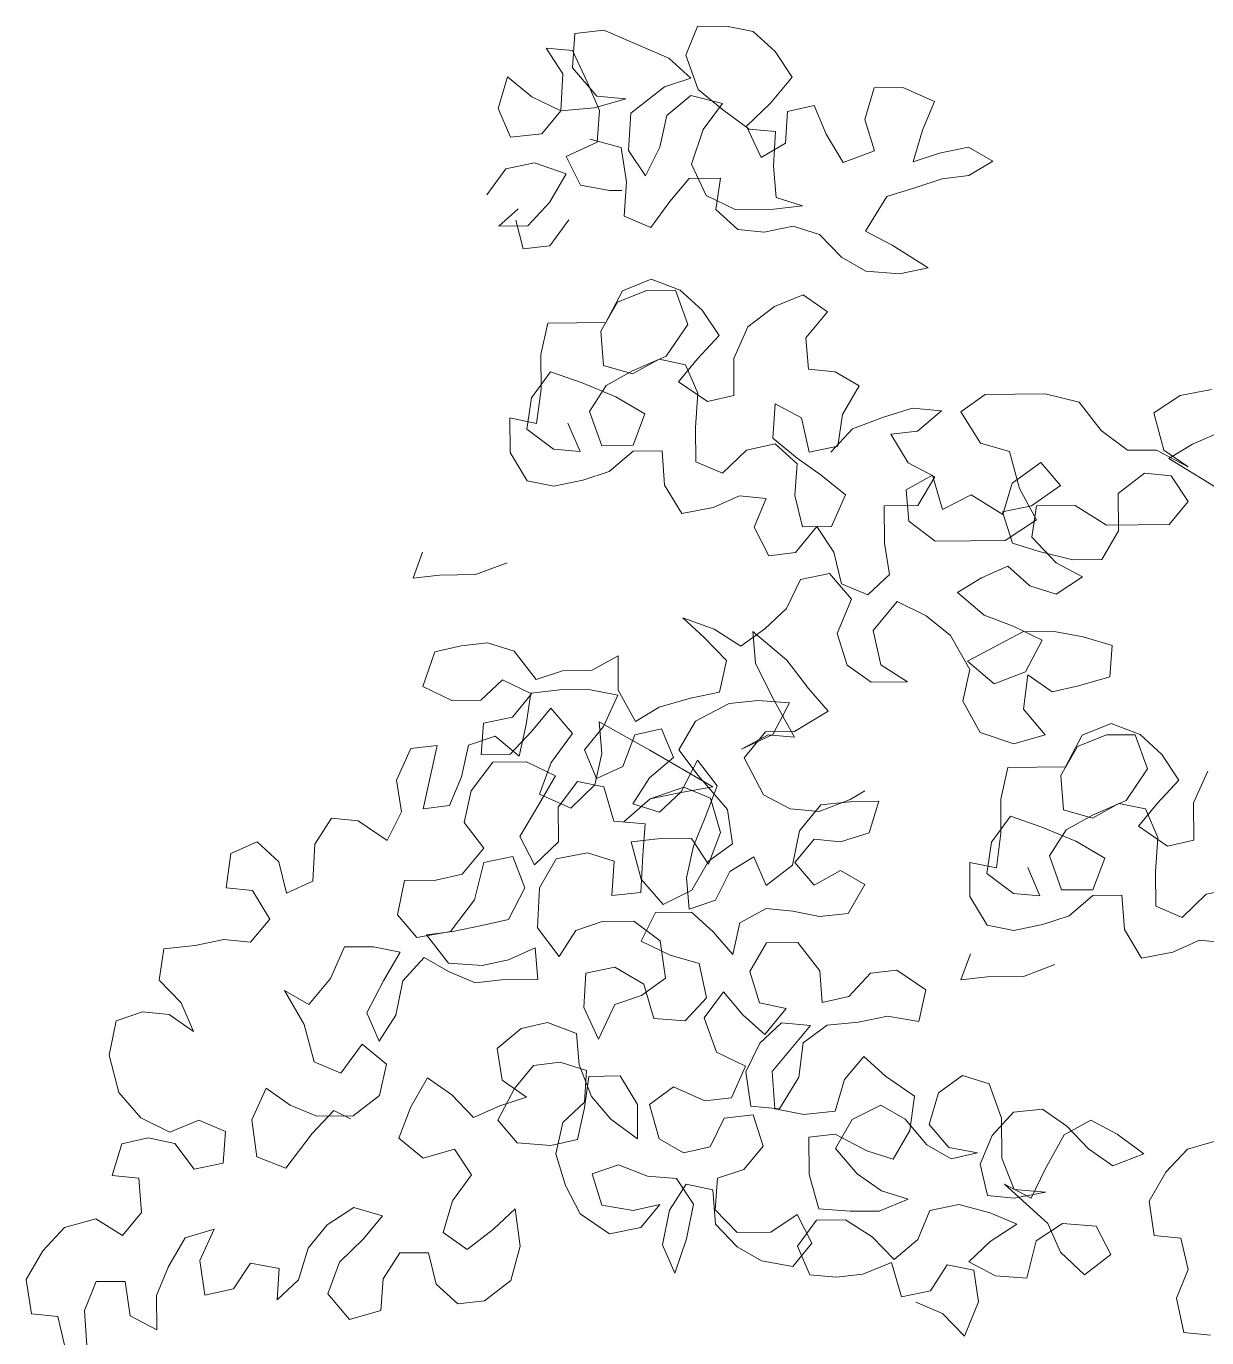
# Model space of a CAD drawing. Header units: millimetres. Extents: x 318905 to 439572, y -5133 to 105868.
# Drawn here: x 386710 to 387636, y 3398 to 4428 of the extents above; entities that cross this region are included whole.
import ezdxf

# ---------------------------------------------------------------- set-up
doc = ezdxf.new("R2010")
doc.units = ezdxf.units.MM
doc.header["$MEASUREMENT"] = 0
doc.layers.add('INTI_Agencement_Stylo_No__102', color=7, linetype='Continuous', lineweight=0, true_color=0xcccccc)

# ---------------------------------------------------------------- blocks, each defined once
blk = doc.blocks.new('arbre6[3]', base_point=(388660.4, -726.1))
at = {"layer": 'INTI_Agencement_Stylo_No__102', "linetype": 'Continuous'}
for p, q in [((387236.5, 4427.4), (387227.2, 4404.8)), ((387259.2, 4427.6), (387236.5, 4427.4)), ((387280.1, 4423.3), (387259.2, 4427.6)), ((387140.1, 4421.9), (387138.4, 4394.9)), ((387162.8, 4424.4), (387140.1, 4421.9)), ((387183.6, 4415.6), (387162.8, 4424.4)), ((387297.2, 4407.7), (387280.1, 4423.3)), ((387130.8, 4390.3), (387117.5, 4410.4)), ((387117.5, 4410.4), (387138.3, 4408.4)), ((387138.3, 4408.4), (387149.8, 4383.8)), ((387214, 4402.4), (387183.6, 4415.6)), ((387310.6, 4387.6), (387297.2, 4407.7)), ((387231.1, 4386.8), (387214, 4402.4)), ((387227.2, 4404.8), (387236.9, 4377.9)), ((387087.4, 4387.7), (387080, 4362.9)), ((387106.4, 4372.1), (387087.4, 4387.7)), ((387129.2, 4361.1), (387130.8, 4390.3)), ((387138.4, 4394.9), (387157.5, 4372.6)), ((387210.4, 4379.9), (387231.1, 4386.8)), ((387293.7, 4367.2), (387310.6, 4387.6)), ((387149.8, 4383.8), (387159.4, 4361.4)), ((387184, 4359.4), (387210.4, 4379.9)), ((387236.9, 4377.9), (387255.9, 4362.3)), ((387374.9, 4379.2), (387367.6, 4354.4)), ((387397.6, 4379.5), (387374.9, 4379.2)), ((387422.3, 4368.5), (387397.6, 4379.5)), ((387129.2, 4361.1), (387106.4, 4372.1)), ((387180.2, 4370.6), (387155.6, 4363.6)), ((387157.5, 4372.6), (387180.2, 4370.6)), ((387231.2, 4373.3), (387212.4, 4357.4)), ((387255.9, 4366.8), (387231.2, 4373.3)), ((387240.9, 4346.4), (387255.9, 4366.8)), ((387274.9, 4349), (387293.7, 4367.2)), ((387327.8, 4365.3), (387307, 4360.6)), ((387337.4, 4342.9), (387327.8, 4365.3)), ((387413, 4345.9), (387422.3, 4368.5)), ((387080, 4362.9), (387089.6, 4340.5)), ((387114.1, 4343), (387129.2, 4361.1)), ((387155.6, 4363.6), (387129.2, 4361.1)), ((387159.4, 4361.4), (387157.7, 4336.6)), ((387182.3, 4330.1), (387184, 4359.4)), ((387212.4, 4357.4), (387206.9, 4332.6)), ((387255.9, 4362.3), (387276.8, 4346.8)), ((387307, 4360.6), (387305.3, 4335.8)), ((387367.6, 4354.4), (387375.3, 4329.8)), ((387231.6, 4319.4), (387240.9, 4346.4)), ((387286.4, 4324.4), (387274.9, 4349)), ((387276.8, 4346.8), (387297.6, 4344.8)), ((387297.6, 4344.8), (387295.9, 4317.8)), ((387405.6, 4321.1), (387413, 4345.9)), ((387089.6, 4340.5), (387114.1, 4343)), ((387157.7, 4336.6), (387133.2, 4325.2)), ((387152, 4338.8), (387176.6, 4332.3)), ((387305.3, 4335.8), (387286.4, 4324.4)), ((387350.8, 4320.5), (387337.4, 4342.9)), ((387133.2, 4325.2), (387144.7, 4302.8)), ((387176.6, 4332.3), (387180.6, 4305.4)), ((387195.7, 4310), (387182.3, 4330.1)), ((387206.9, 4332.6), (387195.7, 4310)), ((387375.3, 4329.8), (387350.8, 4320.5)), ((387426.4, 4328), (387405.6, 4321.1)), ((387449, 4332.7), (387426.4, 4328)), ((387468, 4321.7), (387449, 4332.7)), ((387071, 4295.3), (387086, 4315.7)), ((387086, 4315.7), (387108.6, 4320.4)), ((387108.6, 4320.4), (387133.3, 4311.7)), ((387243.1, 4294.8), (387231.6, 4319.4)), ((387295.9, 4317.8), (387298, 4293)), ((387449.2, 4310.3), (387468, 4321.7)), ((387133.3, 4311.7), (387120.2, 4289.1)), ((387180.6, 4305.4), (387178.9, 4278.4)), ((387214.8, 4290), (387229.8, 4308.1)), ((387229.8, 4308.1), (387254.4, 4308.4)), ((387254.4, 4308.4), (387250.8, 4283.6)), ((387407.6, 4300.9), (387428.4, 4307.8)), ((387428.4, 4307.8), (387449.2, 4310.3)), ((387144.7, 4302.8), (387167.4, 4298.5)), ((387167.4, 4298.5), (387176.9, 4298.6)), ((387265.9, 4283.7), (387243.1, 4294.8)), ((387298, 4293), (387318.8, 4286.5)), ((387368.2, 4266.7), (387385, 4293.9)), ((387385, 4293.9), (387407.6, 4300.9)), ((387080.6, 4270.7), (387095.6, 4284.3)), ((387120.2, 4289.1), (387103.3, 4270.9)), ((387199.8, 4269.6), (387214.8, 4290)), ((387250.8, 4283.6), (387267.9, 4268)), ((387296.2, 4284), (387265.9, 4283.7)), ((387318.8, 4286.5), (387296.2, 4284)), ((387099.6, 4252.9), (387093.8, 4275.3)), ((387135.4, 4275.7), (387120.4, 4255.3)), ((387178.9, 4278.4), (387199.8, 4269.6)), ((387103.3, 4270.9), (387080.6, 4270.7)), ((387267.9, 4268), (387288.7, 4266)), ((387288.7, 4266), (387311.4, 4270.7)), ((387311.4, 4270.7), (387332.2, 4264.1)), ((387332.2, 4264.1), (387349.4, 4246.3)), ((387389, 4255.7), (387368.2, 4266.7)), ((387120.4, 4255.3), (387099.6, 4252.9)), ((387417.5, 4238), (387389, 4255.7)), ((387349.4, 4246.3), (387368.4, 4235.3)), ((387368.4, 4235.3), (387394.9, 4233.3)), ((387394.9, 4233.3), (387417.5, 4238)), ((387177.4, 4219.9), (387200.1, 4229.1)), ((387200.1, 4229.1), (387222.8, 4220.3)), ((387160.6, 4188.3), (387173.7, 4210.9)), ((387164.4, 4195), (387177.4, 4219.9)), ((387173.7, 4210.9), (387196.3, 4220.1)), ((387196.3, 4220.1), (387219, 4220.3)), ((387219, 4220.3), (387228.7, 4193.4)), ((387222.8, 4220.3), (387240, 4204.8)), ((387296.7, 4207.6), (387319.3, 4216.8)), ((387319.3, 4216.8), (387338.3, 4203.5)), ((387240, 4204.8), (387253.3, 4184.7)), ((387276, 4191.6), (387296.7, 4207.6)), ((387338.3, 4203.5), (387321.4, 4183.1)), ((387113.5, 4169.8), (387119, 4194.6)), ((387119, 4194.6), (387164.4, 4195)), ((387228.7, 4193.4), (387211.8, 4168.5)), ((387264.8, 4166.8), (387276, 4191.6)), ((387162.7, 4161.3), (387160.6, 4188.3)), ((387253.3, 4184.7), (387236.4, 4166.5)), ((387321.4, 4183.1), (387323.5, 4158.4)), ((387113.6, 4142.8), (387113.5, 4169.8)), ((387185.4, 4154.8), (387162.7, 4161.3)), ((387211.8, 4168.5), (387185.4, 4157)), ((387206.2, 4166.2), (387185.4, 4154.8)), ((387227, 4161.9), (387206.2, 4166.2)), ((387236.4, 4166.5), (387221.4, 4148.4)), ((387236.6, 4139.5), (387227, 4161.9)), ((387265, 4137.6), (387264.8, 4166.8)), ((387121.1, 4156.4), (387106.1, 4136)), ((387145.8, 4147.6), (387121.1, 4156.4)), ((387185.4, 4157), (387164.7, 4145.6)), ((387323.5, 4158.4), (387344.3, 4156.3)), ((387344.3, 4156.3), (387363.3, 4145.3)), ((387110, 4115.8), (387113.6, 4142.8)), ((387172.3, 4136.7), (387145.8, 4147.6)), ((387164.7, 4145.6), (387151.6, 4125.2)), ((387221.4, 4148.4), (387244.2, 4132.9)), ((387234.9, 4112.5), (387236.6, 4139.5)), ((387363.3, 4145.3), (387350.2, 4122.7)), ((387462, 4138.5), (387443.1, 4124.9)), ((387509.3, 4139), (387462, 4138.5)), ((387535.8, 4132.5), (387509.3, 4139)), ((387639.8, 4142.5), (387615.2, 4137.8)), ((387106.1, 4136), (387102.5, 4111.2)), ((387195.1, 4123.4), (387172.3, 4136.7)), ((387244.2, 4132.9), (387265, 4137.6)), ((387297.2, 4131.1), (387295.5, 4104.1)), ((387318.1, 4120.1), (387297.2, 4131.1)), ((387553, 4110.2), (387535.8, 4132.5)), ((387615.2, 4137.8), (387594.5, 4124.1)), ((387089.4, 4093.1), (387089.2, 4120.1)), ((387089.2, 4120.1), (387110, 4115.8)), ((387151.6, 4125.2), (387161.2, 4098.3)), ((387185.8, 4098.6), (387195.1, 4123.4)), ((387324, 4093.2), (387318.1, 4120.1)), ((387350.2, 4122.7), (387346.6, 4097.9)), ((387357.9, 4111.5), (387382.4, 4120.7)), ((387382.4, 4120.7), (387405.1, 4127.7)), ((387405.1, 4127.7), (387427.8, 4125.7)), ((387427.8, 4125.7), (387409, 4109.7)), ((387443.1, 4124.9), (387458.4, 4100.3)), ((387594.5, 4124.1), (387602.3, 4094.9)), ((387102.5, 4111.2), (387123.4, 4095.7)), ((387144.2, 4093.7), (387134.6, 4116.1)), ((387235.1, 4085.6), (387234.9, 4112.5)), ((387341, 4093.3), (387357.9, 4111.5)), ((387409, 4109.7), (387388.2, 4107.3)), ((387573.9, 4094.7), (387553, 4110.2)), ((387651.3, 4111.1), (387624.9, 4099.6)), ((387161.2, 4098.3), (387185.8, 4098.6)), ((387297.4, 4099.7), (387274.8, 4094.9)), ((387295.5, 4104.1), (387314.5, 4088.6)), ((387314.6, 4084.1), (387297.4, 4099.7)), ((387346.6, 4097.9), (387324, 4093.2)), ((387388.2, 4107.3), (387401.6, 4084.9)), ((387458.4, 4100.3), (387481.2, 4093.7)), ((387624.9, 4099.6), (387606.1, 4088.2)), ((387102.8, 4070.8), (387089.4, 4093.1)), ((387123.4, 4095.7), (387144.2, 4093.7)), ((387185.9, 4094.1), (387167.1, 4078.1)), ((387208.6, 4094.3), (387185.9, 4094.1)), ((387210.6, 4067.3), (387208.6, 4094.3)), ((387274.8, 4094.9), (387256, 4076.8)), ((387314.5, 4088.6), (387333.5, 4075.3)), ((387481.2, 4093.7), (387489, 4064.6)), ((387596.6, 4094.9), (387573.9, 4094.7)), ((387621.3, 4081.6), (387596.6, 4094.9)), ((387602.3, 4094.9), (387621.3, 4081.6)), ((387606.1, 4088.2), (387646, 4063.9)), ((387167.1, 4078.1), (387146.3, 4071.2)), ((387256, 4076.8), (387235.1, 4085.6)), ((387312.8, 4059.3), (387314.6, 4084.1)), ((387401.6, 4084.9), (387422.5, 4073.9)), ((387483.3, 4069), (387505.8, 4085)), ((387505.8, 4085), (387521.1, 4067.2)), ((387566.5, 4060.9), (387587.2, 4076.8)), ((387587.2, 4076.8), (387608.1, 4074.7)), ((387123.6, 4066.5), (387102.8, 4070.8)), ((387146.3, 4071.2), (387123.6, 4066.5)), ((387224, 4045), (387210.6, 4067.3)), ((387333.5, 4075.3), (387352.6, 4059.7)), ((387400.1, 4063.7), (387420.8, 4075.2)), ((387422.5, 4073.9), (387409.4, 4051.3)), ((387420.8, 4075.2), (387428.5, 4048.3)), ((387475.9, 4044.2), (387483.3, 4069)), ((387521.1, 4067.2), (387498.5, 4051.2)), ((387608.1, 4074.7), (387621.4, 4054.6)), ((387269.3, 4058.9), (387248.6, 4049.7)), ((387290.2, 4056.9), (387269.3, 4058.9)), ((387280.9, 4034.3), (387290.2, 4056.9)), ((387318.7, 4034.7), (387312.8, 4059.3)), ((387352.6, 4059.7), (387341.4, 4034.9)), ((387402.1, 4039), (387400.1, 4063.7)), ((387428.5, 4048.3), (387451.2, 4059.7)), ((387451.2, 4059.7), (387475.9, 4044.2)), ((387489, 4064.6), (387502.4, 4040)), ((387566.7, 4031.6), (387566.5, 4060.9)), ((387248.6, 4049.7), (387224, 4045)), ((387409.4, 4051.3), (387382.9, 4051)), ((387382.9, 4051), (387383.1, 4021.8)), ((387498.5, 4051.2), (387475.8, 4046.5)), ((387475.8, 4046.5), (387483.6, 4021.8)), ((387502.3, 4051.2), (387498.7, 4026.5)), ((387532.6, 4051.5), (387502.3, 4051.2)), ((387557.3, 4036), (387532.6, 4051.5)), ((387621.4, 4054.6), (387606.4, 4036.5)), ((387423, 4023.5), (387402.1, 4039)), ((387502.4, 4040), (387477.9, 4024)), ((387606.4, 4036.5), (387557.3, 4036)), ((387292.4, 4011.9), (387280.9, 4034.3)), ((387330, 4034.8), (387313.2, 4014.4)), ((387341.4, 4034.9), (387318.7, 4034.7)), ((387343.4, 4014.7), (387330, 4034.8)), ((387498.7, 4026.5), (387517.7, 4006.4)), ((387553.7, 4009), (387566.7, 4031.6)), ((387383.1, 4021.8), (387387.1, 3997.1)), ((387477.9, 4024), (387423, 4023.5)), ((387483.6, 4021.8), (387504.4, 4015.3)), ((387504.4, 4015.3), (387531, 4008.8)), ((387013.2, 3994.3), (387020.6, 4014.7)), ((387086.9, 4006.3), (387062.3, 3997.1)), ((387313.2, 4014.4), (387292.4, 4011.9)), ((387349.3, 3990), (387343.4, 4014.7)), ((387517.7, 4006.4), (387538.6, 3995.4)), ((387531, 4008.8), (387553.7, 4009)), ((387034, 3996.8), (387013.2, 3994.3)), ((387062.3, 3997.1), (387034, 3996.8)), ((387340, 3997.9), (387317.3, 3993.2)), ((387357.1, 3977.9), (387340, 3997.9)), ((387387.1, 3997.1), (387370.1, 3981.2)), ((387459.2, 3994.6), (387440.3, 3983.2)), ((387479.9, 4003.8), (387459.2, 3994.6)), ((387497.1, 3988.2), (387479.9, 4003.8)), ((387538.6, 3995.4), (387517.9, 3981.7)), ((387317.3, 3993.2), (387306.1, 3970.6)), ((387370.1, 3981.2), (387349.3, 3990)), ((387517.9, 3981.7), (387497.1, 3988.2)), ((387346, 3950.8), (387357.1, 3977.9)), ((387393.1, 3976), (387374.3, 3953.3)), ((387415.9, 3964.9), (387393.1, 3976)), ((387440.3, 3983.2), (387461.3, 3965.4)), ((387306.1, 3970.6), (387289.2, 3954.7)), ((387434.9, 3949.4), (387415.9, 3964.9)), ((387461.3, 3965.4), (387484, 3956.6)), ((387249.5, 3954.3), (387224.8, 3963.1)), ((387224.8, 3963.1), (387242, 3947.5)), ((387270.4, 3941), (387249.5, 3954.3)), ((387289.2, 3954.7), (387270.4, 3941)), ((387374.3, 3953.3), (387380.2, 3926.4)), ((387484, 3956.6), (387506.8, 3945.6)), ((387071.7, 3943.6), (387050.9, 3941.1)), ((387092.6, 3937), (387071.7, 3943.6)), ((387242, 3947.5), (387259.1, 3929.7)), ((387281.8, 3927.7), (387279.8, 3952.4)), ((387279.8, 3952.4), (387306.4, 3930.1)), ((387353.7, 3926.1), (387346, 3950.8)), ((387450.2, 3922.6), (387434.9, 3949.4)), ((387448.3, 3929.3), (387491.6, 3952.2)), ((387491.6, 3952.2), (387516.2, 3952.4)), ((387506.8, 3945.6), (387493.7, 3920.7)), ((387516.2, 3952.4), (387538.9, 3948.2)), ((387538.9, 3948.2), (387561.7, 3941.6)), ((387030.2, 3936.4), (387020.9, 3909.4)), ((387050.9, 3941.1), (387030.2, 3936.4)), ((387109.8, 3914.7), (387092.6, 3937)), ((387174, 3933.3), (387153.2, 3921.9)), ((387174.1, 3906.4), (387174, 3933.3)), ((387561.7, 3941.6), (387560, 3916.9)), ((387259.1, 3929.7), (387253.6, 3904.9)), ((387295.3, 3900.8), (387281.8, 3927.7)), ((387306.4, 3930.1), (387323.6, 3907.8)), ((387372.7, 3912.8), (387353.7, 3926.1)), ((387380.2, 3926.4), (387401.1, 3913.1)), ((387444.7, 3897.8), (387450.2, 3922.6)), ((387469.2, 3911.5), (387448.3, 3929.3)), ((387066.4, 3898.6), (387083.3, 3914.5)), ((387083.3, 3914.5), (387106.1, 3903.5)), ((387130.5, 3921.7), (387109.8, 3914.7)), ((387153.2, 3921.9), (387130.5, 3921.7)), ((387401.1, 3913.1), (387372.7, 3912.8)), ((387493.7, 3920.7), (387469.2, 3911.5)), ((387495.6, 3918.5), (387492.1, 3891.5)), ((387514.7, 3905.2), (387495.6, 3918.5)), ((387560, 3916.9), (387535.4, 3909.9)), ((387020.9, 3909.4), (387043.7, 3898.3)), ((387106.1, 3903.5), (387091.1, 3885.3)), ((387102, 3879.4), (387105.6, 3904.2)), ((387105.6, 3904.2), (387128.3, 3906.7)), ((387128.3, 3906.7), (387151, 3906.9)), ((387151, 3906.9), (387173.8, 3902.6)), ((387173.8, 3902.6), (387162.6, 3877.8)), ((387187.6, 3881.8), (387174.1, 3906.4)), ((387253.6, 3904.9), (387230.9, 3900.2)), ((387323.6, 3907.8), (387338.8, 3890)), ((387535.4, 3909.9), (387514.7, 3905.2)), ((387043.7, 3898.3), (387066.4, 3898.6)), ((387106.3, 3874.2), (387121.3, 3892.4)), ((387121.3, 3892.4), (387138.4, 3872.3)), ((387206.4, 3893.2), (387187.6, 3881.8)), ((387230.9, 3900.2), (387206.4, 3893.2)), ((387234.8, 3882.2), (387261.2, 3896)), ((387261.2, 3896), (387283.9, 3898.4)), ((387283.9, 3898.4), (387308.5, 3896.4)), ((387312.5, 3869.5), (387295.3, 3900.8)), ((387308.5, 3896.4), (387295.5, 3871.6)), ((387458.1, 3873.2), (387444.7, 3897.8)), ((387492.1, 3891.5), (387509.2, 3871.4)), ((387091.1, 3885.3), (387068.4, 3880.6)), ((387161.2, 3856.8), (387159.2, 3881.5)), ((387159.2, 3881.5), (387199.1, 3859.4)), ((387221.8, 3859.6), (387234.8, 3882.2)), ((387338.8, 3890), (387312.5, 3874)), ((387068.4, 3880.6), (387066.7, 3855.8)), ((387089.4, 3856.1), (387106.3, 3874.2)), ((387096.5, 3854.6), (387102, 3879.4)), ((387138.4, 3872.3), (387121.6, 3849.6)), ((387162.6, 3877.8), (387147.6, 3859.6)), ((387177.9, 3846.4), (387187.2, 3871.3)), ((387187.2, 3871.3), (387208, 3876)), ((387208, 3876), (387217.6, 3853.6)), ((387295.5, 3871.6), (387270.9, 3860.1)), ((387270.9, 3860.1), (387291.7, 3871.5)), ((387289.8, 3873.8), (387272.9, 3853.4)), ((387312.5, 3874), (387289.8, 3873.8)), ((387291.7, 3871.5), (387312.5, 3869.5)), ((387484.7, 3864.4), (387458.1, 3873.2)), ((387509.2, 3871.4), (387484.7, 3864.4)), ((387525.2, 3846.3), (387538.3, 3871.1)), ((387534.6, 3862.1), (387557.2, 3871.3)), ((387538.3, 3871.1), (387560.9, 3880.3)), ((387557.2, 3871.3), (387579.9, 3871.5)), ((387560.9, 3880.3), (387583.7, 3871.6)), ((387579.9, 3871.5), (387589.5, 3844.6)), ((387583.7, 3871.6), (387600.8, 3856)), ((387000.2, 3835.7), (387011.4, 3860.6)), ((387011.4, 3860.6), (387032.2, 3863)), ((387032.2, 3863), (387021.1, 3813.4)), ((387051.2, 3838.5), (387056.7, 3863.2)), ((387056.7, 3863.2), (387077.5, 3870.2)), ((387077.5, 3870.2), (387096.5, 3854.6)), ((387521.5, 3839.5), (387534.6, 3862.1)), ((387066.7, 3855.8), (387089.4, 3856.1)), ((387102.2, 3850.2), (387075.8, 3849.9)), ((387125, 3839.2), (387102.2, 3850.2)), ((387147.6, 3859.6), (387157.2, 3837.2)), ((387155.7, 3832), (387161.2, 3856.8)), ((387217.6, 3853.6), (387198.8, 3837.7)), ((387199.1, 3859.4), (387248.4, 3830.6)), ((387237, 3839.5), (387221.8, 3859.6)), ((387223.5, 3826.6), (387236.5, 3851.5)), ((387236.5, 3851.5), (387251.8, 3831.4)), ((387272.9, 3853.4), (387288.2, 3824.3)), ((387600.8, 3856), (387614.2, 3835.9)), ((387075.8, 3849.9), (387058.9, 3827.3)), ((387121.6, 3849.6), (387112.3, 3824.8)), ((387157.2, 3837.2), (387177.9, 3846.4)), ((387474.3, 3821), (387479.8, 3845.8)), ((387479.8, 3845.8), (387525.2, 3846.3)), ((387589.5, 3844.6), (387572.7, 3819.8)), ((387625.7, 3818), (387636.8, 3842.9)), ((387004.1, 3811), (387000.2, 3835.7)), ((387041.9, 3815.9), (387051.2, 3838.5)), ((387111.9, 3816.6), (387125, 3839.2)), ((387142.1, 3834.8), (387127.1, 3814.5)), ((387137, 3813.8), (387155.7, 3832)), ((387162.9, 3830.6), (387142.1, 3834.8)), ((387170.7, 3803.6), (387162.9, 3830.6)), ((387198.8, 3837.7), (387185.7, 3817.3)), ((387199.3, 3821.2), (387225.7, 3830.4)), ((387248.4, 3830.6), (387222, 3825.9)), ((387225.7, 3830.4), (387246.6, 3821.6)), ((387259.9, 3812.8), (387237, 3839.5)), ((387251.8, 3831.4), (387242.5, 3806.6)), ((387523.6, 3812.5), (387521.5, 3839.5)), ((387614.2, 3835.9), (387597.3, 3817.7)), ((387058.9, 3827.3), (387053.4, 3802.5)), ((387112.3, 3824.8), (387137, 3813.8)), ((387199.3, 3821.2), (387178.6, 3803)), ((387178.6, 3803), (387199.3, 3821.2)), ((387222, 3825.9), (387199.3, 3821.2)), ((387206.5, 3810.7), (387223.5, 3826.6)), ((387246.6, 3821.6), (387254.4, 3794.7)), ((387288.2, 3824.3), (387309.1, 3813.2)), ((387331.8, 3811.2), (387356.3, 3820.5)), ((387355.9, 3818.9), (387378.6, 3819.2)), ((387356.3, 3820.5), (387367.6, 3827.3)), ((387378.6, 3819.2), (387371.2, 3794.4)), ((387474.5, 3794.1), (387474.3, 3821)), ((387572.7, 3819.8), (387546.3, 3808.3)), ((386992.9, 3788.4), (387004.1, 3811)), ((387021.1, 3813.4), (387041.9, 3815.9)), ((387097, 3791.7), (387111.9, 3816.6)), ((387127.1, 3814.5), (387127.3, 3787.5)), ((387185.7, 3817.3), (387206.5, 3810.7)), ((387263.9, 3785.8), (387259.9, 3812.8)), ((387309.1, 3813.2), (387331.8, 3811.2)), ((387316.4, 3796.1), (387333.2, 3816.5)), ((387333.2, 3816.5), (387355.9, 3818.9)), ((387546.3, 3806), (387523.6, 3812.5)), ((387567, 3817.4), (387546.3, 3806)), ((387587.9, 3813.2), (387567, 3817.4)), ((387597.3, 3817.7), (387582.3, 3799.6)), ((387597.5, 3790.8), (387587.9, 3813.2)), ((387625.9, 3788.8), (387625.7, 3818)), ((386936.2, 3785.6), (386949.3, 3806)), ((386949.3, 3806), (386970.1, 3803.9)), ((386970.1, 3803.9), (386992.9, 3788.4)), ((387053.4, 3802.5), (387068.7, 3782.4)), ((387195.3, 3801.6), (387170.7, 3803.6)), ((387193.5, 3776.9), (387195.3, 3801.6)), ((387242.5, 3806.6), (387233.2, 3784)), ((387482, 3807.6), (387467, 3787.2)), ((387506.6, 3798.9), (387482, 3807.6)), ((387533.2, 3787.9), (387506.6, 3798.9)), ((387546.3, 3808.3), (387525.6, 3796.8)), ((387582.3, 3799.6), (387605.1, 3784.1)), ((387108.5, 3769.3), (387097, 3791.7)), ((387205.2, 3789.7), (387184.4, 3787.3)), ((387231.7, 3790), (387205.2, 3789.7)), ((387245.1, 3769.9), (387231.7, 3790)), ((387254.4, 3794.7), (387245.1, 3769.9)), ((387310.9, 3769), (387316.4, 3796.1)), ((387327.8, 3789.4), (387312.8, 3771.3)), ((387348.6, 3787.4), (387327.8, 3789.4)), ((387371.2, 3794.4), (387348.6, 3787.4)), ((387470.9, 3767), (387474.5, 3794.1)), ((387525.6, 3796.8), (387512.5, 3776.4)), ((387595.8, 3763.8), (387597.5, 3790.8)), ((387605.1, 3784.1), (387625.9, 3788.8)), ((386866.5, 3751.2), (386870.1, 3778.2)), ((386870.1, 3778.2), (386890.8, 3787.4)), ((386890.8, 3787.4), (386907.9, 3771.8)), ((386934.5, 3756.4), (386936.2, 3785.6)), ((387068.7, 3782.4), (387051.8, 3762)), ((387127.3, 3787.5), (387108.5, 3769.3)), ((387125.5, 3774), (387150, 3778.7)), ((387150, 3778.7), (387170.9, 3772.2)), ((387184.4, 3787.3), (387192.2, 3758.1)), ((387233.2, 3784), (387227.7, 3759.2)), ((387245.1, 3772.1), (387263.9, 3785.8)), ((387467, 3787.2), (387463.4, 3762.5)), ((387556, 3774.6), (387533.2, 3787.9)), ((386907.9, 3771.8), (386913.8, 3747.2)), ((387061.4, 3741.9), (387068.7, 3771.2)), ((387068.7, 3771.2), (387091.4, 3775.9)), ((387091.4, 3775.9), (387101, 3751.2)), ((387112.4, 3751.4), (387125.5, 3774)), ((387170.9, 3772.2), (387169.2, 3745.2)), ((387191.8, 3747.6), (387193.5, 3776.9)), ((387232, 3749.5), (387245.1, 3772.1)), ((387261.7, 3764.1), (387280.6, 3775.5)), ((387280.6, 3775.5), (387290.2, 3753.1)), ((387290.2, 3753.1), (387310.9, 3769)), ((387312.8, 3771.3), (387328, 3753.5)), ((387450.2, 3744.4), (387450.1, 3771.3)), ((387450.1, 3771.3), (387470.9, 3767)), ((387512.5, 3776.4), (387522.1, 3749.6)), ((387546.7, 3749.8), (387556, 3774.6)), ((387051.8, 3762), (387031, 3757.3)), ((387192.2, 3758.1), (387209.4, 3738.1)), ((387227.7, 3759.2), (387229.8, 3734.5)), ((387250.5, 3741.5), (387261.7, 3764.1)), ((387328, 3753.5), (387348.7, 3764.9)), ((387348.7, 3764.9), (387367.7, 3753.9)), ((387463.4, 3762.5), (387484.3, 3746.9)), ((387505.1, 3744.9), (387495.5, 3767.3)), ((387596, 3736.8), (387595.8, 3763.8)), ((386887.3, 3749.2), (386866.5, 3751.2)), ((386900.7, 3726.8), (386887.3, 3749.2)), ((386913.8, 3747.2), (386934.5, 3756.4)), ((387006.4, 3757.1), (387000.9, 3730)), ((387031, 3757.3), (387006.4, 3757.1)), ((387101, 3751.2), (387088, 3726.4)), ((387110.7, 3719.9), (387112.4, 3751.4)), ((387169.2, 3745.2), (387191.8, 3747.6)), ((387209.4, 3738.1), (387232, 3749.5)), ((387367.7, 3753.9), (387354.6, 3731.2)), ((387522.1, 3749.6), (387546.7, 3749.8)), ((387658.3, 3750.9), (387635.6, 3746.2)), ((387042.6, 3717), (387061.4, 3741.9)), ((387229.8, 3734.5), (387250.5, 3741.5)), ((387463.6, 3722), (387450.2, 3744.4)), ((387484.3, 3746.9), (387505.1, 3744.9)), ((387546.7, 3745.3), (387527.9, 3729.4)), ((387569.4, 3745.5), (387546.7, 3745.3)), ((387571.5, 3718.6), (387569.4, 3745.5)), ((387616.8, 3728), (387596, 3736.8)), ((387635.6, 3746.2), (387616.8, 3728)), ((386885.7, 3708.7), (386900.7, 3726.8)), ((387000.9, 3730), (387016.2, 3712.2)), ((387203.3, 3732), (387192.1, 3709.4)), ((387231.7, 3732.3), (387203.3, 3732)), ((387248.8, 3716.7), (387231.7, 3732.3)), ((387290.3, 3735.1), (387269.6, 3723.7)), ((387311.1, 3733.1), (387290.3, 3735.1)), ((387332, 3728.8), (387311.1, 3733.1)), ((387354.6, 3731.2), (387332, 3728.8)), ((387527.9, 3729.4), (387507.2, 3722.4)), ((387016.2, 3712.2), (387042.6, 3717)), ((387044.5, 3717), (387023.7, 3714.5)), ((387067.2, 3721.7), (387044.5, 3717)), ((387088, 3726.4), (387067.2, 3721.7)), ((387127.9, 3697.5), (387110.7, 3719.9)), ((387141, 3717.9), (387127.9, 3697.5)), ((387161.7, 3724.9), (387141, 3717.9)), ((387186.3, 3725.1), (387161.7, 3724.9)), ((387207.2, 3709.6), (387186.3, 3725.1)), ((387264.1, 3698.9), (387248.8, 3716.7)), ((387269.6, 3723.7), (387264.1, 3698.9)), ((387484.5, 3717.7), (387463.6, 3722)), ((387507.2, 3722.4), (387484.5, 3717.7)), ((387584.9, 3696.2), (387571.5, 3718.6)), ((386817.6, 3703.5), (386842.2, 3706)), ((386842.2, 3706), (386864.8, 3710.7)), ((386864.8, 3710.7), (386885.7, 3708.7)), ((387023.7, 3714.5), (387040.9, 3692.2)), ((387192.1, 3709.4), (387214.9, 3698.4)), ((387211.2, 3680.4), (387207.2, 3709.6)), ((387290.5, 3708.1), (387277.4, 3685.5)), ((387315.1, 3708.4), (387290.5, 3708.1)), ((387332.3, 3686.1), (387315.1, 3708.4)), ((387630.2, 3710.1), (387609.4, 3700.9)), ((387651, 3708.1), (387630.2, 3710.1)), ((386814, 3678.7), (386817.6, 3703.5)), ((386959.5, 3704.9), (386948.3, 3680.1)), ((386982.2, 3705.1), (386959.5, 3704.9)), ((387003, 3700.8), (386982.2, 3705.1)), ((386989.9, 3678.2), (387003, 3700.8)), ((387022, 3696.5), (387005.1, 3678.4)), ((387040.9, 3685.5), (387022, 3696.5)), ((387088.2, 3694.9), (387108.9, 3704.1)), ((387108.9, 3704.1), (387111, 3679.4)), ((387214.9, 3698.4), (387237.6, 3691.9)), ((387443.1, 3679.1), (387450.6, 3699.4)), ((387609.4, 3700.9), (387584.9, 3696.2)), ((387040.9, 3692.2), (387067.4, 3690.2)), ((387061.8, 3676.7), (387040.9, 3685.5)), ((387067.4, 3690.2), (387088.2, 3694.9)), ((387171.4, 3689), (387148.8, 3684.3)), ((387194.2, 3675.7), (387171.4, 3689)), ((387237.6, 3691.9), (387243.5, 3664.9)), ((387277.4, 3685.5), (387285.1, 3660.9)), ((387334.3, 3661.3), (387332.3, 3686.1)), ((387392.8, 3686.6), (387372, 3684.2)), ((387415.6, 3671.1), (387392.8, 3686.6)), ((387516.8, 3691), (387492.3, 3681.8)), ((386831.1, 3660.9), (386814, 3678.7)), ((386948.3, 3680.1), (386931.4, 3659.6)), ((386976.9, 3653.3), (386989.9, 3678.2)), ((387005.1, 3678.4), (386999.6, 3651.3)), ((387082.6, 3679.1), (387061.8, 3676.7)), ((387111, 3679.4), (387082.6, 3679.1)), ((387148.8, 3684.3), (387147.1, 3657.3)), ((387192.4, 3666.7), (387211.2, 3680.4)), ((387202, 3648.8), (387194.2, 3675.7)), ((387372, 3684.2), (387355.1, 3666)), ((387463.9, 3681.5), (387443.1, 3679.1)), ((387492.3, 3681.8), (387463.9, 3681.5)), ((386931.4, 3659.6), (386912.4, 3670.7)), ((386912.4, 3670.7), (386927.7, 3643.9)), ((387171.6, 3659.7), (387192.4, 3666.7)), ((387243.5, 3664.9), (387226.6, 3646.8)), ((387256.7, 3669.6), (387241.7, 3649.2)), ((387272, 3651.7), (387256.7, 3669.6)), ((387355.1, 3666), (387334.3, 3661.3)), ((387410.1, 3646.3), (387415.6, 3671.1)), ((386840.8, 3638.5), (386831.1, 3660.9)), ((387147.1, 3657.3), (387158.6, 3632.6)), ((387158.6, 3632.6), (387171.6, 3659.7)), ((387285.1, 3660.9), (387306, 3656.6)), ((387306, 3656.6), (387289.1, 3636.2)), ((386774.7, 3619.9), (386780.2, 3646.9)), ((386780.2, 3646.9), (386800.9, 3653.9)), ((386800.9, 3653.9), (386821.7, 3651.8)), ((386821.7, 3651.8), (386840.8, 3638.5)), ((386986.5, 3631), (386976.9, 3653.3)), ((386999.6, 3651.3), (386986.5, 3631)), ((387118.8, 3645.7), (387098, 3641)), ((387141.5, 3637), (387118.8, 3645.7)), ((387226.6, 3646.8), (387202, 3648.8)), ((387241.7, 3649.2), (387251.4, 3622.3)), ((387289.1, 3636.2), (387272, 3651.7)), ((387302.3, 3645.3), (387285.4, 3629.4)), ((387325, 3643.3), (387302.3, 3645.3)), ((387338.2, 3643.4), (387362.8, 3645.9)), ((387362.8, 3645.9), (387385.5, 3650.6)), ((387385.5, 3650.6), (387410.1, 3646.3)), ((386927.7, 3643.9), (386935.5, 3614.7)), ((387098, 3641), (387079.2, 3625.1)), ((387143.6, 3612.3), (387141.5, 3637)), ((387295, 3607), (387325, 3643.3)), ((387319.4, 3629.7), (387338.2, 3643.4)), ((386956.4, 3605.9), (386973.2, 3628.6)), ((386973.2, 3628.6), (386992.3, 3613)), ((387079.2, 3625.1), (387083.2, 3600.4)), ((387285.4, 3629.4), (387274.2, 3606.8)), ((387315.8, 3602.7), (387319.4, 3629.7)), ((386782.4, 3590.7), (386774.7, 3619.9)), ((386935.5, 3614.7), (386956.4, 3605.9)), ((387128.5, 3614.4), (387107.7, 3611.9)), ((387149.3, 3607.8), (387128.5, 3614.4)), ((387251.4, 3622.3), (387274.1, 3611.3)), ((387366.8, 3618.9), (387351.8, 3600.8)), ((387383.9, 3603.4), (387366.8, 3618.9)), ((386992.3, 3613), (386986.8, 3588.2)), ((387107.7, 3611.9), (387092.7, 3593.8)), ((387153.2, 3587.6), (387143.6, 3612.3)), ((387147.6, 3583.1), (387149.3, 3607.8)), ((387147.6, 3578.6), (387151.2, 3603.3)), ((387151.2, 3603.3), (387175.8, 3603.6)), ((387175.8, 3603.6), (387189.2, 3581.2)), ((387274.1, 3611.3), (387263, 3586.4)), ((387274.2, 3606.8), (387278.1, 3579.8)), ((387297.1, 3577.8), (387295, 3607)), ((387406.7, 3587.8), (387383.9, 3603.4)), ((387444.4, 3604), (387425.6, 3590.3)), ((387465.3, 3597.4), (387444.4, 3604)), ((386897.8, 3594.1), (386886.6, 3569.3)), ((386916.8, 3580.8), (386897.8, 3594.1)), ((387024.5, 3602.1), (387011.4, 3579.5)), ((387043.5, 3588.8), (387024.5, 3602.1)), ((387092.7, 3593.8), (387079.6, 3568.9)), ((387083.2, 3600.4), (387102.2, 3587.1)), ((387217.5, 3595), (387198.7, 3581.3)), ((387242.2, 3584), (387217.5, 3595)), ((387300.8, 3577.8), (387315.8, 3602.7)), ((387351.8, 3600.8), (387344.4, 3576)), ((387474.9, 3570.5), (387465.3, 3597.4)), ((386799.6, 3570.7), (386782.4, 3590.7)), ((386986.8, 3588.2), (386966.1, 3572.3)), ((387060.7, 3571), (387043.5, 3588.8)), ((387102.2, 3587.1), (387081.4, 3580.2)), ((387130.7, 3567.2), (387147.6, 3583.1)), ((387168.5, 3569.8), (387153.2, 3587.6)), ((387263, 3586.4), (387242.2, 3584)), ((387403.1, 3560.8), (387406.7, 3587.8)), ((387425.6, 3590.3), (387418.2, 3565.5)), ((386937.7, 3572), (386916.8, 3580.8)), ((386934, 3558.5), (386950.9, 3576.6)), ((386966.1, 3572.3), (386937.7, 3572)), ((386950.9, 3576.6), (386964.2, 3570)), ((387011.4, 3579.5), (387002.1, 3554.7)), ((387081.4, 3580.2), (387060.7, 3571)), ((387142.1, 3553.8), (387147.6, 3578.6)), ((387189.2, 3581.2), (387189.4, 3554.2)), ((387198.7, 3581.3), (387206.4, 3554.4)), ((387257.4, 3570.6), (387280.1, 3573.1)), ((387278.1, 3579.8), (387300.8, 3577.8)), ((387280.1, 3573.1), (387287.8, 3548.5)), ((387319.8, 3573.5), (387297.1, 3577.8)), ((387344.4, 3576), (387319.8, 3573.5)), ((387380.3, 3580.8), (387357.7, 3569.4)), ((387399.3, 3569.8), (387380.3, 3580.8)), ((387484.4, 3575.1), (387467.5, 3557)), ((387507, 3577.6), (387484.4, 3575.1)), ((387526.1, 3564.3), (387507, 3577.6)), ((386822.4, 3559.6), (386799.6, 3570.7)), ((386845, 3568.9), (386822.4, 3559.6)), ((386865.9, 3560.1), (386845, 3568.9)), ((386886.6, 3569.3), (386890.6, 3540.1)), ((387079.6, 3568.9), (387094.8, 3551.1)), ((387125.2, 3542.4), (387130.7, 3567.2)), ((387189.4, 3554.2), (387168.5, 3569.8)), ((387246.2, 3548), (387257.4, 3570.6)), ((387357.7, 3569.4), (387344.6, 3546.8)), ((387416.4, 3549.7), (387399.3, 3569.8)), ((387418.2, 3565.5), (387433.5, 3547.6)), ((387475.2, 3539), (387474.9, 3570.5)), ((387524.2, 3557.5), (387544.9, 3569)), ((387543.2, 3546.5), (387526.1, 3564.3)), ((387544.9, 3569), (387565.8, 3557.9)), ((386784.6, 3550.3), (386805.4, 3555)), ((386805.4, 3555), (386826.2, 3550.7)), ((386864.2, 3535.3), (386865.9, 3560.1)), ((386913.4, 3531.3), (386934, 3558.5)), ((387002.1, 3554.7), (387021.2, 3539.1)), ((387121.3, 3549.1), (387142.1, 3553.8)), ((387206.4, 3554.4), (387225.4, 3543.3)), ((387323.7, 3555.6), (387344.5, 3558)), ((387323.9, 3526.3), (387323.7, 3555.6)), ((387344.5, 3558), (387369.2, 3544.8)), ((387390, 3538.2), (387403.1, 3560.8)), ((387467.5, 3557), (387458.2, 3534.4)), ((387509.3, 3530.4), (387524.2, 3557.5)), ((387565.8, 3557.9), (387586.7, 3542.4)), ((387620.8, 3546.2), (387645.4, 3553.2)), ((386777.2, 3525.5), (386784.6, 3550.3)), ((386826.2, 3550.7), (386841.5, 3530.6)), ((387021.2, 3539.1), (387045.7, 3546.1)), ((387045.7, 3546.1), (387059.1, 3526)), ((387094.8, 3551.1), (387121.3, 3549.1)), ((387132.9, 3517.7), (387125.2, 3542.4)), ((387225.4, 3543.3), (387246.2, 3548)), ((387287.8, 3548.5), (387272.8, 3530.3)), ((387344.6, 3546.8), (387361.7, 3526.7)), ((387369.2, 3544.8), (387390, 3538.2)), ((387435.4, 3538.7), (387416.4, 3549.7)), ((387433.5, 3547.6), (387456.2, 3543.4)), ((387456.2, 3543.4), (387435.4, 3538.7)), ((387562.2, 3533.1), (387543.2, 3546.5)), ((387586.7, 3542.4), (387562.2, 3533.1)), ((387603.9, 3528), (387620.8, 3546.2)), ((386841.5, 3530.6), (386864.2, 3535.3)), ((386890.6, 3540.1), (386913.4, 3531.3)), ((387174.4, 3533.9), (387153.7, 3526.9)), ((387197.2, 3525.1), (387174.4, 3533.9)), ((387458.2, 3534.4), (387464, 3509.7)), ((387484.8, 3514.4), (387475.2, 3539)), ((386798, 3523.4), (386777.2, 3525.5)), ((386800.1, 3496.5), (386798, 3523.4)), ((387059.1, 3526), (387044.1, 3505.6)), ((387153.7, 3526.9), (387161.4, 3502.2)), ((387219.9, 3523.1), (387197.2, 3525.1)), ((387233.3, 3503), (387219.9, 3523.1)), ((387252, 3523.4), (387250.3, 3498.6)), ((387272.8, 3530.3), (387252, 3523.4)), ((387331.7, 3499.4), (387323.9, 3526.3)), ((387361.7, 3526.7), (387380.7, 3513.4)), ((387498.1, 3507.8), (387509.3, 3530.4)), ((387590.8, 3505.4), (387603.9, 3528)), ((387144.4, 3495.3), (387132.9, 3517.7)), ((387227.5, 3518.6), (387214.4, 3498.3)), ((387248.3, 3514.3), (387227.5, 3518.6)), ((387250.4, 3487.4), (387248.3, 3514.3)), ((387380.7, 3513.4), (387401.6, 3506.8)), ((387511.4, 3487.7), (387477.2, 3518.8)), ((387477.2, 3518.8), (387498.1, 3507.8)), ((387509.4, 3512.4), (387484.8, 3514.4)), ((387484.8, 3507.7), (387509.4, 3512.4)), ((386966.6, 3500.3), (386945.8, 3486.7)), ((386989.3, 3493.8), (386966.6, 3500.3)), ((387044.1, 3505.6), (387036.7, 3480.8)), ((387161.4, 3502.2), (387186, 3498)), ((387186, 3498), (387206.8, 3502.7)), ((387206.8, 3502.7), (387191.8, 3484.6)), ((387227.8, 3475.9), (387233.3, 3503)), ((387401.6, 3506.8), (387379, 3497.6)), ((387418.7, 3498), (387441.4, 3502.7)), ((387441.4, 3502.7), (387466, 3496.2)), ((387464, 3509.7), (387484.8, 3507.7)), ((387594.8, 3478.5), (387590.8, 3505.4)), ((386739.7, 3484.6), (386764.2, 3491.6)), ((386764.2, 3491.6), (386785.1, 3478.3)), ((386785.1, 3478.3), (386800.1, 3496.5)), ((386974.3, 3475.7), (386989.3, 3493.8)), ((387076.4, 3483.4), (387093.3, 3499.3)), ((387093.3, 3499.3), (387097.3, 3470.1)), ((387167.2, 3479.8), (387144.4, 3495.3)), ((387214.4, 3498.3), (387208.9, 3471.2)), ((387250.3, 3498.6), (387267.5, 3480.8)), ((387294, 3481.1), (387314.7, 3494.8)), ((387314.7, 3494.8), (387326.2, 3472.4)), ((387314.8, 3470), (387329.8, 3490.4)), ((387329.8, 3490.4), (387352.5, 3490.6)), ((387356.3, 3497.4), (387331.7, 3499.4)), ((387352.5, 3490.6), (387373.4, 3477.3)), ((387379, 3497.6), (387356.3, 3497.4)), ((387409.4, 3475.4), (387418.7, 3498)), ((387466, 3496.2), (387486.9, 3487.4)), ((386722.8, 3466.5), (386739.7, 3484.6)), ((386857, 3483.5), (386834.3, 3476.6)), ((386845.8, 3458.7), (386857, 3483.5)), ((386945.8, 3486.7), (386930.8, 3468.5)), ((387036.7, 3480.8), (387055.7, 3467.5)), ((387055.7, 3467.5), (387076.4, 3483.4)), ((387191.8, 3484.6), (387167.2, 3479.8)), ((387267.5, 3469.6), (387250.4, 3487.4)), ((387267.5, 3480.8), (387294, 3481.1)), ((387486.9, 3487.4), (387466.1, 3473.7)), ((387502.1, 3474.1), (387522.8, 3487.8)), ((387521.1, 3465.3), (387511.4, 3487.7)), ((387522.8, 3487.8), (387549.3, 3485.8)), ((387549.3, 3485.8), (387560.8, 3463.4)), ((386834.3, 3476.6), (386821.2, 3454)), ((386955.5, 3457.5), (386974.3, 3475.7)), ((387097.3, 3470.1), (387089.9, 3443.1)), ((387208.9, 3471.2), (387218.5, 3448.8)), ((387218.5, 3448.8), (387227.8, 3475.9)), ((387286.5, 3458.5), (387267.5, 3469.6)), ((387326.2, 3472.4), (387311.2, 3454.2)), ((387324.4, 3447.6), (387314.8, 3470)), ((387373.4, 3477.3), (387390.6, 3459.5)), ((387390.6, 3459.5), (387409.4, 3475.4)), ((387466.1, 3473.7), (387449.2, 3457.8)), ((387494.7, 3444.8), (387502.1, 3474.1)), ((387615.6, 3476.4), (387594.8, 3478.5)), ((387621.5, 3451.8), (387615.6, 3476.4)), ((386709.7, 3443.9), (386722.8, 3466.5)), ((386930.8, 3468.5), (386923.4, 3443.7)), ((387002.7, 3464.7), (386989.6, 3444.4)), ((387025.4, 3464.9), (387002.7, 3464.7)), ((387031.3, 3440.3), (387025.4, 3464.9)), ((387540.1, 3447.5), (387521.1, 3465.3)), ((387560.8, 3463.4), (387540.1, 3447.5)), ((386821.2, 3454), (386811.9, 3431.4)), ((386849.8, 3431.7), (386845.8, 3458.7)), ((386885.5, 3456.8), (386872.4, 3436.5)), ((386908.2, 3452.6), (386885.5, 3456.8)), ((386906.5, 3427.8), (386908.2, 3452.6)), ((386946.2, 3432.7), (386955.5, 3457.5)), ((387311.2, 3454.2), (387286.5, 3458.5)), ((387388.7, 3457.3), (387366.1, 3448)), ((387396.5, 3430.3), (387388.7, 3457.3)), ((387432.2, 3455.4), (387419.1, 3435.1)), ((387453.1, 3451.1), (387432.2, 3455.4)), ((387449.2, 3457.8), (387470.1, 3446.8)), ((387457, 3426.4), (387453.1, 3451.1)), ((387612.2, 3429.2), (387621.5, 3451.8)), ((386713.7, 3416.9), (386709.7, 3443.9)), ((386764.6, 3442.2), (386755.3, 3419.6)), ((386787.3, 3442.4), (386764.6, 3442.2)), ((386791.2, 3415.4), (386787.3, 3442.4)), ((386923.4, 3443.7), (386906.5, 3427.8)), ((386989.6, 3444.4), (386987.9, 3419.6)), ((387048.4, 3424.7), (387031.3, 3440.3)), ((387089.9, 3443.1), (387069.2, 3427.1)), ((387345.3, 3445.6), (387324.4, 3447.6)), ((387366.1, 3448), (387345.3, 3445.6)), ((387470.1, 3446.8), (387494.7, 3444.8)), ((386811.9, 3431.4), (386812.1, 3404.4)), ((386872.4, 3436.5), (386849.8, 3431.7)), ((386963.4, 3412.6), (386946.2, 3432.7)), ((387419.1, 3435.1), (387396.5, 3430.3)), ((387618, 3402.3), (387612.2, 3429.2)), ((386755.3, 3419.6), (386757.4, 3388.1)), ((386987.9, 3419.6), (386963.4, 3412.6)), ((387069.2, 3427.1), (387048.4, 3424.7)), ((387407.8, 3426), (387428.7, 3417.2)), ((387445.9, 3399.3), (387457, 3426.4)), ((386734.5, 3414.9), (386713.7, 3416.9)), ((386740.3, 3390.2), (386734.5, 3414.9)), ((386812.1, 3404.4), (386791.2, 3415.4)), ((387428.7, 3417.2), (387445.9, 3399.3)), ((387638.9, 3400.2), (387618, 3402.3))]:
    blk.add_line(p, q, dxfattribs=at)

msp = doc.modelspace()

# ---------------------------------------------------------------- block references
at = {"layer": 'INTI_Agencement_Stylo_No__102', "linetype": 'Continuous'}
msp.add_blockref('arbre6[3]', (388660.431, -726.071), dxfattribs=at)

doc.saveas('drawing.dxf')
